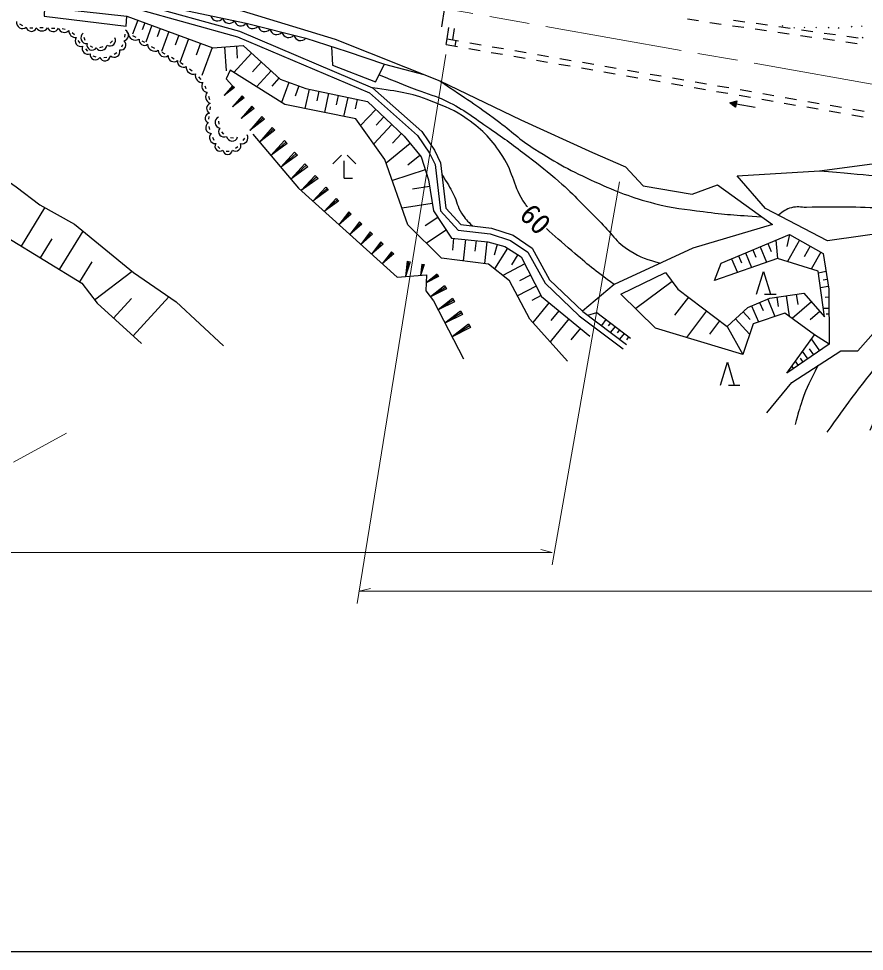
# Model space of a CAD drawing. Units: millimetres, scale not verified. Extents: x 40000 to 680000, y 20000 to 380000.
# Drawn here: x 189601 to 263562, y 205000 to 286556 of the extents above; entities that cross this region are included whole.
import ezdxf
from ezdxf.enums import TextEntityAlignment as Align

# ---------------------------------------------------------------- set-up
doc = ezdxf.new("R2010")
doc.units = ezdxf.units.MM
doc.header["$LTSCALE"] = 1000
doc.linetypes.add('CHAIN', pattern=[18.5, 12, -1.5, 3.5, -1.5])
for name, color, linetype, lineweight in [('M-BGD', 7, 'Continuous', 25), ('M-BMK', 2, 'CHAIN', 13), ('M-STR-HTXT', 7, 'Continuous', 13), ('M-TTL-BAND', 7, 'Continuous', 25)]:
    doc.layers.add(name, color=color, linetype=linetype, lineweight=lineweight)
doc.styles.add('ＭＳ ゴシック', font='')
doc.styles.get('ＭＳ ゴシック').set_extended_font_data('MS Gothic')

msp = doc.modelspace()

# ---------------------------------------------------------------- linework, layer by layer
at = {"layer": 'M-BGD'}
for p, q in [((226615, 285842), (226859, 287525)), ((200012, 286434), (199552, 285190)), ((248083, 286543), (249069, 286380)), ((252124, 286434), (253114, 286292)), ((189673, 286112), (189932, 285958)), ((190578, 285750), (190830, 285739)), ((191463, 285777), (191743, 285784)), ((192482, 285734), (192760, 285727)), ((193398, 285687), (193657, 285634)), ((200633, 286204), (200403, 285582)), ((201255, 285974), (200711, 284503)), ((201991, 285702), (201719, 284966)), ((227083, 284785), (227225, 285775)), ((227576, 284700), (227717, 285690)), ((250057, 286225), (251047, 286083)), ((252037, 285941), (253027, 285800)), ((254017, 285658), (255006, 285516)), ((254104, 286150), (255094, 286008)), ((256084, 285866), (257074, 285724)), ((256369, 285898), (256440, 285968)), ((257387, 285721), (257457, 285792)), ((258064, 285582), (259054, 285440)), ((258295, 285755), (258365, 285825)), ((259318, 285754), (259389, 285824)), ((260418, 285727), (260489, 285797)), ((261293, 285708), (261364, 285779)), ((262415, 285828), (262486, 285899)), ((263313, 285856), (263384, 285927)), ((194294, 285342), (194474, 285158)), ((194786, 284631), (194943, 284411)), ((195301, 284938), (195391, 284684)), ((198879, 284925), (198917, 285197)), ((199562, 285080), (199835, 284927)), ((202727, 285430), (202083, 283688)), ((203598, 285108), (203276, 284237)), ((204469, 284787), (203707, 282724)), ((226998, 284293), (227083, 284785)), ((227083, 284785), (228068, 284615)), ((227825, 284657), (227740, 284164)), ((255996, 285374), (256986, 285232)), ((257976, 285090), (258966, 284948)), ((259956, 284806), (260946, 284664)), ((260043, 285298), (261033, 285156)), ((262023, 285014), (263013, 284872)), ((263386, 284857), (263457, 284927)), ((195434, 283904), (195616, 283706)), ((195841, 284167), (196073, 284065)), ((196710, 284043), (196984, 284110)), ((197610, 284426), (197801, 284609)), ((198614, 284079), (198721, 284306)), ((200385, 284612), (200597, 284489)), ((201203, 284133), (201476, 283974)), ((205500, 284405), (205119, 283374)), ((206531, 284024), (205629, 281583)), ((207593, 284080), (207760, 281983)), ((208641, 284163), (208724, 283115)), ((226998, 284293), (227983, 284122)), ((228968, 283951), (229954, 283781)), ((229054, 284444), (230039, 284274)), ((231024, 284103), (232010, 283933)), ((261936, 284522), (262925, 284380)), ((196097, 283317), (196341, 283219)), ((197053, 283159), (197315, 283199)), ((197959, 283455), (198200, 283605)), ((202127, 283618), (202378, 283485)), ((202966, 283174), (203198, 283047)), ((209974, 283536), (208423, 281837)), ((230939, 283610), (231924, 283440)), ((232910, 283269), (233895, 283099)), ((232995, 283762), (233980, 283591)), ((234966, 283421), (235951, 283250)), ((236936, 283080), (237922, 282909)), ((203756, 282722), (203981, 282577)), ((210824, 282761), (210048, 281911)), ((234880, 282928), (235866, 282758)), ((236851, 282587), (237836, 282417)), ((238822, 282246), (239807, 282075)), ((238907, 282739), (239892, 282568)), ((240878, 282398), (241863, 282227)), ((204538, 282177), (204771, 281990)), ((205338, 281470), (205530, 281248)), ((211673, 281985), (210405, 280596)), ((240792, 281905), (241778, 281734)), ((242763, 281564), (243749, 281393)), ((242848, 282057), (243834, 281886)), ((244819, 281715), (245805, 281545)), ((246790, 281374), (247775, 281204)), ((205871, 280689), (205975, 280445)), ((208315, 280685), (207584, 279838)), ((208391, 280604), (207584, 279838)), ((208315, 280685), (208468, 280523)), ((212368, 281351), (211734, 280656)), ((213227, 280987), (212586, 279229)), ((214106, 280667), (213786, 279788)), ((244734, 281223), (245719, 281052)), ((246705, 280882), (247690, 280711)), ((248761, 281033), (249746, 280863)), ((250731, 280692), (251717, 280522)), ((206208, 279772), (206296, 279483)), ((208468, 280523), (207584, 279838)), ((209145, 279809), (208314, 278846)), ((209145, 279809), (209320, 279625)), ((214997, 280387), (214637, 278688)), ((215847, 280207), (215666, 279357)), ((216696, 280027), (216340, 278345)), ((217537, 279848), (217359, 279008)), ((248675, 280541), (249661, 280370)), ((250646, 280200), (251631, 280029)), ((252617, 279858), (253602, 279688)), ((252702, 280351), (253687, 280181)), ((254673, 280010), (255658, 279840)), ((209233, 279717), (208314, 278846)), ((209320, 279625), (208314, 278846)), ((218377, 279670), (218025, 278007)), ((219209, 279494), (219033, 278662)), ((251792, 279183), (252401, 279360)), ((252299, 278802), (251792, 279183)), ((251826, 279158), (252346, 279063)), ((251832, 279195), (252353, 279100)), ((251893, 279107), (252339, 279025)), ((251914, 279219), (252360, 279137)), ((251961, 279056), (252333, 278988)), ((251995, 279242), (252367, 279174)), ((252028, 279005), (252326, 278951)), ((252076, 279266), (252373, 279211)), ((252096, 278955), (252319, 278914)), ((252157, 279289), (252380, 279248)), ((252238, 279313), (252387, 279286)), ((252401, 279360), (252299, 278802)), ((252319, 279336), (252394, 279323)), ((254023, 278775), (252350, 279081)), ((254587, 279517), (255573, 279347)), ((256558, 279176), (257543, 279003)), ((256643, 279669), (257628, 279496)), ((258613, 279323), (259598, 279151)), ((260583, 278978), (261568, 278805)), ((206348, 278841), (206324, 278593)), ((209997, 278911), (209063, 277829)), ((210095, 278808), (209063, 277829)), ((210193, 278705), (209063, 277829)), ((209997, 278911), (210193, 278705)), ((220826, 278619), (219501, 277213)), ((252163, 278904), (252312, 278877)), ((252231, 278853), (252305, 278839)), ((258528, 278831), (259513, 278658)), ((260498, 278485), (261483, 278313)), ((262468, 278140), (263453, 277967)), ((262553, 278633), (263538, 278460)), ((206230, 277999), (206200, 277756)), ((207066, 277581), (207095, 277321)), ((210870, 277991), (209830, 276786)), ((210979, 277876), (209830, 276786)), ((211088, 277761), (209830, 276786)), ((210870, 277991), (211088, 277761)), ((222233, 277294), (220650, 275614)), ((221530, 277957), (220867, 277254)), ((206222, 277136), (206294, 276866)), ((207352, 276666), (207510, 276458)), ((211769, 277043), (210663, 275761)), ((211885, 276920), (210663, 275761)), ((212001, 276798), (210663, 275761)), ((211769, 277043), (212001, 276798)), ((223073, 276503), (222282, 275662)), ((206556, 276192), (206673, 275931)), ((208127, 276155), (208393, 276146)), ((209229, 275894), (209396, 276117)), ((212842, 275887), (211653, 274593)), ((212958, 275756), (211653, 274593)), ((212842, 275887), (213074, 275626)), ((207020, 275386), (207200, 275216)), ((207763, 274978), (208005, 274981)), ((208559, 275220), (208767, 275387)), ((213074, 275626), (211653, 274593)), ((213737, 274882), (212526, 273563)), ((213737, 274882), (213975, 274616)), ((223837, 275639), (221746, 273928)), ((213856, 274749), (212526, 273563)), ((213975, 274616), (212526, 273563)), ((217826, 274616), (217076, 273866)), ((218076, 272616), (218076, 274116)), ((218326, 274616), (219076, 273866)), ((224692, 274594), (223647, 273738)), ((214638, 273872), (213404, 272528)), ((214759, 273737), (213404, 272528)), ((214879, 273601), (213404, 272528)), ((214638, 273872), (214879, 273601)), ((225162, 273338), (222285, 272401)), ((215546, 272854), (214318, 271517)), ((215666, 272719), (214318, 271517)), ((215786, 272584), (214318, 271517)), ((215546, 272854), (215786, 272584)), ((218076, 272616), (218785, 272616)), ((216461, 271827), (215333, 270599)), ((216572, 271703), (215333, 270599)), ((216461, 271827), (216682, 271579)), ((225539, 271877), (224043, 271645)), ((216682, 271579), (215333, 270599)), ((217357, 270822), (216326, 269700)), ((217357, 270822), (217559, 270596)), ((189837, 266663), (191892, 270027)), ((217458, 270709), (216326, 269700)), ((217559, 270596), (216326, 269700)), ((225771, 270382), (223142, 269974)), ((218478, 269660), (217615, 268534)), ((218581, 269564), (217615, 268534)), ((218684, 269467), (217615, 268534)), ((218478, 269660), (218684, 269467)), ((226252, 269175), (225145, 268437)), ((219415, 268781), (218566, 267674)), ((219517, 268686), (218566, 267674)), ((219618, 268591), (218566, 267674)), ((219415, 268781), (219618, 268591)), ((193187, 264616), (195234, 267966)), ((220349, 267906), (219514, 266816)), ((220449, 267812), (219514, 266816)), ((220548, 267719), (219514, 266816)), ((220349, 267906), (220548, 267719)), ((226990, 268068), (225274, 266924)), ((257017, 267679), (256776, 266629)), ((191512, 265640), (192536, 267315)), ((221279, 267033), (220458, 265962)), ((221377, 266941), (220458, 265962)), ((221475, 266849), (220458, 265962)), ((221279, 267033), (221475, 266849)), ((227645, 267348), (227540, 266322)), ((228671, 267242), (228479, 265380)), ((229603, 267147), (229507, 266215)), ((230534, 267051), (230338, 265147)), ((231458, 266809), (231199, 265888)), ((255117, 266886), (255399, 266210)), ((255827, 267182), (255975, 265594)), ((257888, 267187), (256834, 265321)), ((222206, 266164), (221399, 265111)), ((222302, 266073), (221399, 265111)), ((222398, 265983), (221399, 265111)), ((222206, 266164), (222398, 265983)), ((232350, 266483), (231227, 264680)), ((233251, 265921), (232690, 265019)), ((253164, 266071), (253697, 264793)), ((253803, 266337), (254069, 265699)), ((254441, 266604), (255005, 265253)), ((258821, 266661), (258294, 265727)), ((259754, 266134), (258921, 264657)), ((194945, 263542), (196019, 265300)), ((223575, 265351), (223442, 263998)), ((223708, 265325), (223442, 263998)), ((223840, 265298), (223442, 263998)), ((223575, 265351), (223840, 265298)), ((224856, 265095), (224759, 264103)), ((224954, 265075), (224759, 264103)), ((224856, 265095), (225051, 265056)), ((233877, 265105), (231935, 264108)), ((251956, 265566), (252460, 264358)), ((252560, 265818), (252812, 265214)), ((196248, 261963), (199520, 264466)), ((225051, 265056), (224759, 264103)), ((254141, 262451), (254741, 264451)), ((254741, 264451), (255341, 262451)), ((260202, 264435), (259556, 264296)), ((226202, 264206), (225236, 263457)), ((226267, 264103), (225236, 263457)), ((226332, 264000), (225236, 263457)), ((226202, 264206), (226332, 264000)), ((234375, 264134), (233404, 263635)), ((246760, 263570), (243573, 261200)), ((259946, 263723), (260310, 263766)), ((226845, 263181), (225616, 262227)), ((226928, 263050), (225616, 262227)), ((227010, 262919), (225616, 262227)), ((226845, 263181), (227010, 262919)), ((234874, 263163), (233225, 262316)), ((260398, 263139), (259734, 263018)), ((197910, 260369), (199461, 262078)), ((199619, 258818), (202721, 262235)), ((227539, 262074), (226282, 261099)), ((227624, 261940), (226282, 261099)), ((227708, 261806), (226282, 261099)), ((227539, 262074), (227708, 261806)), ((235297, 262339), (234473, 261915)), ((248173, 262203), (246970, 260623)), ((254841, 262451), (255841, 262451)), ((255107, 262030), (255741, 260523)), ((255902, 262200), (256024, 261392)), ((256711, 262322), (256979, 260538)), ((258931, 261803), (257250, 260339)), ((257603, 262456), (257737, 261564)), ((260137, 262213), (260454, 262223)), ((235990, 261731), (234563, 259997)), ((236857, 261017), (236143, 260150)), ((249753, 261000), (247994, 258690)), ((253702, 261439), (254293, 260034)), ((254404, 261735), (254700, 261032)), ((260462, 261208), (259988, 261204)), ((228233, 260968), (226887, 259924)), ((228323, 260825), (226887, 259924)), ((228413, 260681), (226887, 259924)), ((228233, 260968), (228413, 260681)), ((237724, 260304), (236076, 258301)), ((240963, 260257), (240562, 259735)), ((252290, 260306), (253528, 258961)), ((252962, 260925), (253581, 260252)), ((259664, 260962), (258823, 260230)), ((260466, 260708), (260228, 260706)), ((228938, 259844), (227503, 258730)), ((229034, 259690), (227503, 258730)), ((229131, 259537), (227503, 258730)), ((228938, 259844), (229131, 259537)), ((238726, 259479), (237901, 258478)), ((241359, 259952), (241159, 259691)), ((241756, 259648), (241360, 259132)), ((250908, 260120), (250029, 258965)), ((251554, 259628), (252938, 257202)), ((242153, 259344), (241955, 259086)), ((242550, 259039), (242158, 258528)), ((242946, 258735), (242750, 258480)), ((259658, 257521), (258946, 258569)), ((260485, 258083), (259191, 258910)), ((258610, 256809), (258157, 257475)), ((259134, 257165), (258778, 257689)), ((250986, 254516), (251586, 256516)), ((251586, 256516), (252186, 254516)), ((257369, 255965), (257246, 256148)), ((257783, 256247), (257535, 256611)), ((258197, 256528), (257970, 256861)), ((251686, 254516), (252686, 254516))]:
    msp.add_line(p, q, dxfattribs=at)
for points in [[(113542, 297952), (117143, 299066), (121418, 299673), (127189, 299954), (131417, 300024), (137771, 299580), (144569, 298482), (159708, 295917), (191935, 290580), (201943, 288778), (209149, 287243), (217289, 284775), (226450, 281105), (233533, 277718), (239795, 274844), (242669, 273612), (244204, 271947), (248503, 271223), (250722, 272018), (255534, 268560), (248552, 266486), (241688, 263297), (238927, 260976)], [(190236, 289361), (191870, 287568), (199074, 286780), (206596, 284001), (209236, 284211), (212459, 281267), (214702, 280450), (220098, 279305), (223322, 276268), (224794, 274469), (225448, 272460), (225869, 269750), (227457, 267367), (230634, 267040), (232129, 266620), (233554, 265732), (235330, 262275), (239558, 258794)], [(192066, 288737), (200015, 287914), (208920, 285453), (220554, 280496), (224847, 276674), (225979, 275050), (226500, 273956), (226958, 269972), (228286, 268545), (230957, 268233), (232848, 267611), (234498, 266477), (236037, 263731), (238952, 260952), (242760, 258073)], [(192136, 288970), (199423, 288344), (204376, 287246), (209492, 286171), (214725, 284863), (218322, 283672), (221593, 282574), (225043, 281669)], [(192015, 288240), (199922, 287421), (208754, 284980), (220282, 280068), (224471, 276339), (225546, 274798), (226013, 273816), (226480, 269752), (228045, 268070), (230848, 267743), (232624, 267159), (234119, 266131), (235637, 263421), (238628, 260571), (242459, 257674)], [(191870, 287568), (191844, 286759), (198992, 285895), (199074, 286780)], [(94472, 281292), (109217, 284443), (122408, 284443), (132159, 283982), (138215, 283417), (149558, 284084), (156897, 283674), (165520, 281877), (176452, 277258), (182508, 276180), (186942, 273555), (189390, 271857), (191443, 270278), (194483, 268580), (199654, 264356), (203366, 261790), (207511, 257960)], [(216956, 284124), (217037, 282484), (220803, 281027), (221593, 282574)], [(208091, 282046), (207744, 281287), (208315, 280685)], [(237596, 256598), (234302, 260289), (232527, 263630), (230704, 265101), (226593, 265615), (223649, 268536), (221635, 274241), (219084, 277794), (212889, 279039), (208091, 282046)], [(88550, 274489), (99404, 278111), (115725, 279086), (130661, 278419), (139694, 277957), (151242, 278881), (164022, 277187), (173363, 272620), (183165, 269951), (188657, 267384), (195124, 263432), (196458, 261687), (200359, 258146)], [(210070, 276461), (214073, 271739), (222695, 263938), (225261, 264143), (225210, 262758), (225877, 261885), (228495, 256804)], [(255044, 252099), (257216, 254744), (261519, 257508), (262980, 257508), (270165, 265601), (266533, 268009), (260335, 267141), (254923, 269956), (252443, 272813), (259654, 273246), (276710, 275536), (280934, 274549), (288396, 275180), (287132, 270522), (280098, 267882), (280918, 271921), (280934, 274549)], [(239380, 260629), (240169, 260865), (243098, 258619)]]:
    msp.add_lwpolyline(points, dxfattribs=at)
msp.add_lwpolyline([(246163, 264372), (247259, 262899), (251554, 259628), (253369, 261300), (255292, 262108), (258275, 262557), (260090, 260473), (259533, 264462), (255975, 265594), (250458, 263654), (251033, 265181), (257017, 267679), (259946, 266026), (260449, 262899), (260485, 258083), (256783, 255567), (259191, 258910), (256604, 260814), (253836, 259880), (252938, 257202), (245311, 259497), (242274, 262473)], close=True, dxfattribs=at)
for centre, radius, start, end in [((189933, 286221), 526, 170.35694, 309.27298), ((206978, 286919), 565, 190.53231, 325.74312), ((208001, 286704), 565, 190.53231, 325.74312), ((209025, 286489), 565, 190.53231, 325.74312), ((190714, 285896), 455, 190.4571, 341.81028), ((191631, 286052), 570, 211.49555, 328.90339), ((192613, 285966), 536, 202.826, 332.29826), ((193602, 285899), 545, 199.60854, 315.25906), ((194599, 285508), 610, 179.28427, 273.55449), ((198692, 285106), 511, 284.09349, 59.08206), ((210074, 286274), 591, 190.00637, 321.92114), ((211120, 286012), 591, 190.00637, 321.92114), ((212167, 285751), 591, 190.00637, 321.92114), ((195029, 284612), 486, 143.77092, 290.38963), ((195535, 284869), 495, 124.12168, 276.92492), ((197585, 284659), 486, 238.29, 27.56945), ((199819, 285340), 656, 183.33052, 298.01768), ((200589, 284687), 467, 170.94404, 308.66121), ((213213, 285489), 591, 190.00637, 321.92114), ((214260, 285227), 591, 190.00637, 321.92114), ((195660, 283955), 504, 156.51573, 291.66112), ((196011, 284242), 438, 161.96933, 329.09656), ((196820, 284288), 511, 212.02829, 355.20896), ((197956, 283687), 504, 230.16263, 16.40654), ((198542, 284261), 444, 256.72287, 51.84065), ((201507, 284333), 626, 180.97225, 299.28105), ((196312, 283420), 471, 171.82996, 326.5089), ((197150, 283360), 487, 204.1551, 352.88856), ((202363, 283775), 550, 178.80693, 305.20723), ((203181, 283287), 502, 175.5978, 306.94547), ((203996, 282827), 517, 173.36639, 301.03898), ((204868, 282310), 610, 173.07735, 288.83846), ((205671, 281590), 623, 166.7224, 274.70105), ((206140, 280646), 529, 142.28373, 264.91331), ((206551, 279721), 606, 139.02374, 250.36568), ((206516, 278704), 477, 110.75529, 239.99091), ((206354, 277856), 441, 99.88698, 248.12999), ((206460, 277024), 502, 122.68698, 265.88158), ((207285, 277479), 508, 113.69671, 260.89048), ((206819, 276167), 532, 137.84709, 271.74186), ((207555, 276670), 466, 138.78776, 299.33933), ((208270, 276343), 493, 189.21822, 344.54379), ((209139, 276131), 515, 255.4387, 29.85862), ((207197, 275398), 433, 146.75354, 308.42821), ((207879, 275092), 415, 184.5943, 356.46899), ((208570, 275453), 475, 234.47699, 22.14052)]:
    msp.add_arc(centre, radius, start, end, dxfattribs=at)
for points, knots in [([(221120, 281647), (222712, 281004), (223120, 280836), (224411, 280338), (225426, 279945), (226038, 279828), (227016, 279351), (228593, 278582), (229355, 277926), (230807, 276942), (232149, 276032), (232874, 275480), (234162, 274494), (235233, 273675), (235834, 273213), (236847, 272323), (238289, 271057), (238986, 270228), (240361, 268888), (241423, 267853), (241809, 267000), (243085, 266243), (244041, 265676), (244523, 265497), (245721, 265170)], [0, 0, 0, 0, 1, 1, 1, 2, 2, 2, 3, 3, 3, 4, 4, 4, 5, 5, 5, 6, 6, 6, 7, 7, 7, 8, 8, 8, 8]), ([(226450, 281105), (228871, 279486), (229531, 279063), (231438, 277660), (232750, 276695), (233377, 276003), (234754, 275133), (236726, 273888), (237876, 273242), (240005, 272291), (241982, 271407), (243120, 270940), (245216, 270396), (246851, 269971), (247806, 269907), (249480, 269685), (251467, 269422), (252155, 269390), (254592, 269237)], [0, 0, 0, 0, 1, 1, 1, 2, 2, 2, 3, 3, 3, 4, 4, 4, 5, 5, 5, 6, 6, 6, 6]), ([(234101, 270095), (234030, 270190), (233958, 270288), (233886, 270389), (232854, 271830), (232917, 273007), (231952, 274494), (230989, 275977), (230274, 276749), (228833, 277771), (227708, 278570), (226956, 278842), (225674, 279351), (223769, 280106), (222907, 280158), (220554, 280496)], [0, 0, 0, 0, 1, 1, 1, 2, 2, 2, 3, 3, 3, 4, 4, 4, 5, 5, 5, 5]), ([(259654, 273246), (263980, 272872), (265074, 272784), (268546, 272458), (270184, 272305), (271115, 272326), (272738, 272058), (273883, 271869), (274587, 271940), (275653, 271481), (276155, 271265), (276525, 271159), (276807, 270691), (277146, 270132), (277134, 269642), (276929, 269021), (276595, 268008), (276109, 267568), (275471, 266713), (274216, 265030), (273384, 264189), (272070, 262552), (269944, 259904), (268443, 258631), (266695, 255719), (265528, 253777), (265118, 253000), (264052, 250557)], [0, 0, 0, 0, 1, 1, 1, 2, 2, 2, 3, 3, 3, 4, 4, 4, 5, 5, 5, 6, 6, 6, 7, 7, 7, 8, 8, 8, 9, 9, 9, 9]), ([(226618, 272929), (227128, 272126), (227286, 271886), (227636, 271176), (227943, 270552), (227951, 270117), (228334, 269536), (228649, 269058), (228821, 268876), (229294, 268427)], [0, 0, 0, 0, 1, 1, 1, 2, 2, 2, 3, 3, 3, 3]), ([(260317, 250405), (262194, 253014), (262702, 253725), (264326, 255780), (265877, 257743), (266665, 258923), (268426, 260700), (269330, 261613), (270136, 261842), (270885, 262886), (271343, 263524), (271476, 263992), (271584, 264769), (271723, 265768), (271929, 266403), (271584, 267351), (271325, 268062), (271071, 268482), (270460, 268930), (269743, 269456), (269166, 269443), (268304, 269659), (267239, 269926), (266606, 269907), (265510, 269963), (262773, 270100), (261235, 270078), (258495, 270054), (257985, 270049), (257681, 270158), (257189, 270023), (256692, 269887), (256481, 269719), (256042, 269373)], [0, 0, 0, 0, 1, 1, 1, 2, 2, 2, 3, 3, 3, 4, 4, 4, 5, 5, 5, 6, 6, 6, 7, 7, 7, 8, 8, 8, 9, 9, 9, 10, 10, 10, 11, 11, 11, 11]), ([(241688, 263297), (239900, 264616), (239378, 265024), (237992, 266243), (237121, 267009), (236417, 267590), (235760, 268219)], [0, 0, 0, 0, 1, 1, 1, 2, 2, 2, 2]), ([(259503, 256213), (258799, 254822), (258554, 254402), (258130, 253168), (257854, 252362), (257762, 252063), (257523, 251073)], [0, 0, 0, 0, 1, 1, 1, 2, 2, 2, 2])]:
    msp.add_open_spline(points, degree=3, knots=knots, dxfattribs=at)
at = {"layer": 'M-BMK'}
msp.add_line((265754, 280565), (179932, 295725), dxfattribs=at)
at = {"layer": 'M-STR-HTXT'}
for p, q in [((226947, 283430), (219212, 235415)), ((242135, 272283), (236272, 238793)), ((189160, 247785), (193791, 250321)), ((103805, 239887), (236272, 239887)), ((236272, 239887), (235272, 240137)), ((219386, 236492), (220386, 236742)), ((219386, 236492), (346127, 236492))]:
    msp.add_line(p, q, dxfattribs=at)
at = {"layer": 'M-TTL-BAND'}
msp.add_line((40000, 205000), (579000, 205000), dxfattribs=at)

# ---------------------------------------------------------------- texts
at = {"layer": 'M-BGD', "style": 'ＭＳ ゴシック'}
msp.add_text('60', height=1833, rotation=315, dxfattribs=at).set_placement((234811, 269037), align=Align.MIDDLE_CENTER)

doc.saveas('drawing.dxf')
